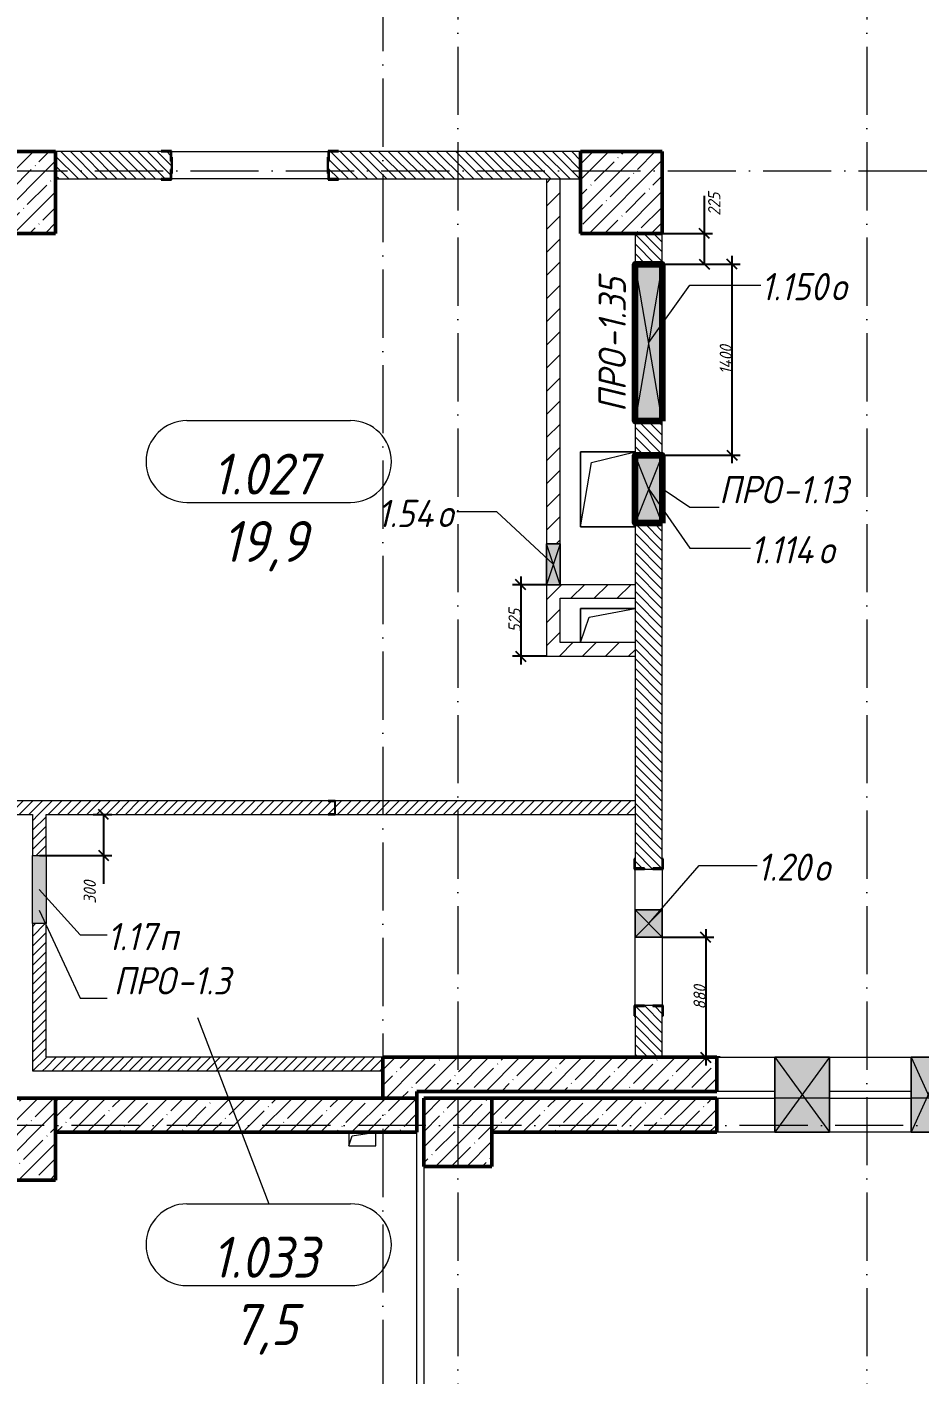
# Model space of a CAD drawing. Header units: millimetres. Extents: x -356862 to 418287, y 0 to 839748.
# Drawn here: x -134175 to -127632, y 524774 to 534651 of the extents above; entities that cross this region are included whole.
import ezdxf

# ---------------------------------------------------------------- set-up
doc = ezdxf.new("R2010")
doc.units = ezdxf.units.MM
doc.linetypes.add('50_200_ШТРИХ_1Т_ш5_п1_п1_', pattern=[700, 500, -100, 0, -100])
for name, color, linetype, lineweight in [('9.7) Заделка 956 шт', 6, 'Continuous', 158), ('A-____-____-DIMS', 7, 'Continuous', 9), ('A-DETL-GENF-OTLN', 7, 'Continuous', 9), ('A-FLOR-____-OTLN', 7, 'Continuous', 9), ('A-GENM-____-IDEN', 7, 'Continuous', 9), ('A-GENM-____-MCUT', 7, 'Continuous', 25), ('A-GENM-____-OTLN', 7, 'Continuous', 9), ('A-GENM-____-OTLN-1', 7, 'Continuous', 25), ('A-GLAZ-____-IDEN', 7, 'Continuous', 9), ('A-GLAZ-____-OTLN', 7, 'Continuous', 9), ('A-WALL-____-MCUT', 7, 'Continuous', 13), ('A-WALL-____-MCUT-2', 7, 'Continuous', 50), ('A-WALL-____-OTLN', 7, 'Continuous', 9), ('A-WALL-____-PATT-1', 7, 'Continuous', 9), ('A-WALL-FNSH-MCUT-1', 7, 'Continuous', 9), ('I-WALL-____-OTLN', 7, 'Continuous', 9), ('S-COLS-____-MCUT', 7, 'Continuous', 50), ('S-COLS-____-OTLN', 7, 'Continuous', 9), ('S-GRID-____-OTLN-1', 7, '50_200_ШТРИХ_1Т_ш5_п1_п1_', 9)]:
    doc.layers.add(name, color=color, linetype=linetype, lineweight=lineweight)
doc.layers.add('A-AREA-IDEN-1', color=7, linetype='Continuous', lineweight=9, true_color=0x000000)
doc.layers.add('A-GLAZ-____-OTLN-1', color=7, linetype='Continuous', lineweight=9, true_color=0xc0c0c0)
doc.styles.add('ISOCPEUR_I', font='isocpeui.ttf', dxfattribs={"width": 0.9, "height": 2.5})
doc.styles.add('ISOCPEUR_I_11', font='isocpeui.ttf', dxfattribs={"width": 0.9, "height": 200})
doc.styles.add('ISOCPEUR_I_7', font='isocpeui.ttf', dxfattribs={"width": 0.9, "height": 90})
doc.dimstyles.new('ISO-1_8_0_9К_СРЕДНИЙ_Кладочные_1', dxfattribs={"dimscale": 304.8, "dimtxt": 89.638306, "dimasz": 0.246063, "dimexe": 0.19685, "dimexo": 0, "dimgap": 0, "dimtad": 1, "dimdec": 3, "dimrnd": 0.001, "dimdsep": 46, "dimtxsty": 'ISOCPEUR_I_7', "dimblk1": 'OBLIQUE', "dimblk2": 'OBLIQUE', "dimsah": 1, "dimcen": 0.09, "dimdle": 0.19685, "dimazin": 0, "dimtfac": 1, "dimtdec": 4, "dimtix": 1, "dimtmove": 0, "dimatfit": 3, "dimfxl": 1, "dimtvp": 1, "dimtolj": 1, "dimtzin": 0, "dimarcsym": 2})
doc.dimstyles.new('ISO-1_8_0_9К_СРЕДНИЙ_Кладочные_2', dxfattribs={"dimscale": 304.8, "dimtxt": 89.638306, "dimasz": 0.246063, "dimexe": 0.19685, "dimexo": 0, "dimgap": 0, "dimtad": 1, "dimdec": 3, "dimrnd": 0.001, "dimdsep": 46, "dimtxsty": 'ISOCPEUR_I_7', "dimblk1": 'OBLIQUE', "dimblk2": 'OBLIQUE', "dimsah": 1, "dimcen": 0.09, "dimdle": 0.19685, "dimazin": 0, "dimtfac": 1, "dimtdec": 4, "dimtix": 1, "dimtmove": 1, "dimatfit": 3, "dimfxl": 1, "dimtvp": 1, "dimtolj": 1, "dimtzin": 0, "dimarcsym": 2})
pattern_1 = [(45, (-176515.067, 459015.94), (-35.35534, 35.35534), [])]
pattern_2 = [(135, (-176515.067, 459015.94), (-35.35534, -35.35534), [])]
pattern_3 = [(45, (-176515.07, 459015.94), (-84.85281, 84.85281), [])]
pattern_4 = [(45, (-176515.07, 459015.94), (-114.04925, 114.04925), []), (45, (-176401.02, 459015.94), (-114.04925, 114.04925), [201.612, -40.322, 3.353, -36.97])]

# ---------------------------------------------------------------- blocks, each defined once
blk = doc.blocks.new('BSC_Колонна _Прямоугольная - 600х600-V90-АР1_План отверстий 1 этажа в осях 1-64_Ю-ЯЯ')
at = {"layer": 'S-COLS-____-OTLN'}
h = blk.add_hatch(dxfattribs=at)
h.set_pattern_fill('FP_100', color=256, style=0, pattern_type=2)
h.set_pattern_definition([(45, (-42250, -74421.04), (-114.04925, 114.04925), []), (45, (-42135.95, -74421.04), (-114.04925, 114.04925), [201.613, -40.323, 3.353, -36.97])])
h.paths.add_polyline_path([(-300, -300), (300, -300), (300, 300), (-300, 300)], flags=0)
at = {"layer": 'S-COLS-____-MCUT'}
for p, q in [((300, 300), (-300, 300)), ((-300, 300), (-300, -300)), ((300, -300), (300, 300)), ((-300, -300), (300, -300))]:
    blk.add_line(p, q, dxfattribs=at)
blk = doc.blocks.new('BSC_Колонна _Прямоугольная - 600х600-V91-АР1_План отверстий 1 этажа в осях 1-64_Ю-ЯЯ')
at = {"layer": 'S-COLS-____-OTLN'}
h = blk.add_hatch(dxfattribs=at)
h.set_pattern_fill('FP_101', color=256, style=0, pattern_type=2)
h.set_pattern_definition([(45, (-46700, -74421.04), (-114.04925, 114.04925), []), (45, (-46585.95, -74421.04), (-114.04925, 114.04925), [201.613, -40.323, 3.353, -36.97])])
h.paths.add_polyline_path([(-300, -300), (300, -300), (300, 300), (-300, 300)], flags=0)
at = {"layer": 'S-COLS-____-MCUT'}
for p, q in [((300, 300), (-300, 300)), ((-300, 300), (-300, -300)), ((300, -300), (300, 300)), ((-300, -300), (300, -300))]:
    blk.add_line(p, q, dxfattribs=at)
blk = doc.blocks.new('BSC_Колонна _Прямоугольная - 600х600-V107-АР1_План отверстий 1 этажа в осях 1-64_Ю-ЯЯ')
at = {"layer": 'S-COLS-____-OTLN'}
h = blk.add_hatch(dxfattribs=at)
h.set_pattern_fill('FP_118', color=256, style=0, pattern_type=2)
h.set_pattern_definition([(45, (-42250, -67481.04), (-114.04925, 114.04925), []), (45, (-42135.95, -67481.04), (-114.04925, 114.04925), [201.613, -40.323, 3.353, -36.97])])
h.paths.add_polyline_path([(-300, -300), (300, -300), (300, 300), (-300, 300)], flags=0)
at = {"layer": 'S-COLS-____-MCUT'}
for p, q in [((300, 300), (-300, 300)), ((-300, 300), (-300, -300)), ((300, -300), (300, 300)), ((-300, -300), (300, -300))]:
    blk.add_line(p, q, dxfattribs=at)
blk = doc.blocks.new('BSC_Колонна _Прямоугольная - 500х500-V172-АР1_План отверстий 1 этажа в осях 1-64_Ю-ЯЯ')
at = {"layer": 'S-COLS-____-OTLN'}
h = blk.add_hatch(dxfattribs=at)
h.set_pattern_fill('FP_186', color=256, style=0, pattern_type=2)
h.set_pattern_definition([(45, (-45500, -67531.04), (-114.04925, 114.04925), []), (45, (-45385.95, -67531.04), (-114.04925, 114.04925), [201.613, -40.323, 3.353, -36.97])])
h.paths.add_polyline_path([(-250, -250), (250, -250), (250, 250), (-250, 250)], flags=0)
at = {"layer": 'S-COLS-____-MCUT'}
for p, q in [((250, 250), (-250, 250)), ((-250, 250), (-250, -250)), ((250, -250), (250, 250)), ((-250, -250), (250, -250))]:
    blk.add_line(p, q, dxfattribs=at)
blk = doc.blocks.new('154_Фахверк_СКБ_Швеллер - Тип_100_4830-28143655-АР1_План отверстий 1 этажа в осях 1-64_Ю-ЯЯ')
at = {"layer": 'A-GENM-____-MCUT'}
for p, q in [((175, 50), (125, 50)), ((125, 50), (125, -50)), ((128, 47), (175, 47)), ((128, -47), (128, 47)), ((175, 47), (175, 50)), ((125, -50), (175, -50)), ((175, -47), (128, -47)), ((175, -50), (175, -47))]:
    blk.add_line(p, q, dxfattribs=at)
blk = doc.blocks.new('154_Стойка_СКБ_Уголок - СМ-2230_200-28216496-АР1_План отверстий 1 этажа в осях 1-64_Ю-ЯЯ')
at = {"layer": 'A-GENM-____-MCUT'}
for p, q in [((125, 156), (125, 81)), ((200, 156), (125, 156)), ((131, 81), (131, 150)), ((131, 150), (200, 150)), ((200, 150), (200, 156)), ((125, 81), (131, 81)), ((131, 19), (125, 19)), ((125, 19), (125, -56)), ((131, -50), (131, 19)), ((125, -56), (200, -56)), ((200, -50), (131, -50)), ((200, -56), (200, -50))]:
    blk.add_line(p, q, dxfattribs=at)
blk = doc.blocks.new('Стойка_Влож_Полоса боковая - Полоса-V173-АР1_План отверстий 1 этажа в осях 1-64_Ю-ЯЯ')
at = {"layer": 'A-GENM-____-OTLN'}
for p, q in [((-5, 60), (0, 60)), ((-5, -60), (-5, 60)), ((0, -60), (-5, -60))]:
    blk.add_line(p, q, dxfattribs=at)
blk = doc.blocks.new('AR_Отверстие Ниша - Лючок-32402075-АР1_План отверстий 1 этажа в осях 1-64_Ю-ЯЯ')
at = {"layer": 'A-GLAZ-____-OTLN'}
blk.add_hatch(color=256, dxfattribs=at).paths.add_polyline_path([(250, 50), (-250, 50), (-250, -50), (250, -50)], flags=0)
for p, q in [((-250, 50), (250, 50)), ((-250, -50), (-250, 50)), ((250, 50), (250, -50)), ((250, -50), (-250, -50))]:
    blk.add_line(p, q, dxfattribs=at)
blk = doc.blocks.new('AR_Отверстие прямоугольное _в плите_ - AR_Отверстие прямоугольное _в плите_-V204-АР1_План отверстий 1 этажа в осях 1-64_Ю-ЯЯ')
at = {"layer": 'A-GENM-____-OTLN'}
for p, q in [((-100, 50), (-100, -50)), ((-100, -50), (-75, 25)), ((-75, 25), (100, 50)), ((100, -50), (100, 50)), ((-100, -50), (100, -50))]:
    blk.add_line(p, q, dxfattribs=at)
blk = doc.blocks.new('AR_Отверстие прямоугольное _в стене__БезПР - AR_Отверстие прямоугольное _в стене__БезПР-30578439-АР1_План отверстий 1 этажа в осях 1-64_Ю-ЯЯ')
at = {"layer": 'A-GLAZ-____-OTLN-1'}
blk.add_hatch(color=256, dxfattribs=at).paths.add_polyline_path([(200, -125), (200, 425), (-200, 425), (-200, -125)], flags=0)
at = {"layer": 'A-DETL-GENF-OTLN'}
for p, q in [((-200, -125), (-200, 425)), ((-200, 425), (200, 425)), ((200, 425), (-200, -125)), ((-200, 425), (200, -125)), ((200, 425), (-200, 425)), ((-200, 425), (-200, -125)), ((200, 425), (200, -125)), ((200, -125), (200, 425)), ((200, -125), (-200, -125)), ((-200, -125), (200, -125))]:
    blk.add_line(p, q, dxfattribs=at)
at = {"layer": 'A-GLAZ-____-OTLN'}
blk.add_line((200, 125), (-200, 125), dxfattribs=at)
blk = doc.blocks.new('AR_Отверстие прямоугольное _в стене__БезПР - AR_Отверстие прямоугольное _в стене__БезПР-30578440-АР1_План отверстий 1 этажа в осях 1-64_Ю-ЯЯ')
at = {"layer": 'A-GLAZ-____-OTLN-1'}
blk.add_hatch(color=256, dxfattribs=at).paths.add_polyline_path([(125, -125), (125, 425), (-125, 425), (-125, -125)], flags=0)
at = {"layer": 'A-DETL-GENF-OTLN'}
for p, q in [((-125, -125), (-125, 425)), ((-125, 425), (125, 425)), ((125, 425), (-125, -125)), ((-125, 425), (125, -125)), ((125, 425), (-125, 425)), ((-125, 425), (-125, -125)), ((125, 425), (125, -125)), ((125, -125), (125, 425)), ((125, -125), (-125, -125)), ((-125, -125), (125, -125))]:
    blk.add_line(p, q, dxfattribs=at)
at = {"layer": 'A-GLAZ-____-OTLN'}
blk.add_line((125, 125), (-125, 125), dxfattribs=at)
blk = doc.blocks.new('AR_Отверстие прямоугольное _в плите_ - AR_Отверстие прямоугольное _в плите_-30602905-АР1_План отверстий 1 этажа в осях 1-64_Ю-ЯЯ')
at = {"layer": 'A-GENM-____-OTLN'}
for p, q in [((200, 275), (-200, 275)), ((-200, 275), (-200, -275)), ((-120, 195), (200, 275)), ((-200, -275), (-120, 195)), ((-200, -275), (200, -275))]:
    blk.add_line(p, q, dxfattribs=at)
blk = doc.blocks.new('AR_Отверстие прямоугольное _в плите_ - AR_Отверстие прямоугольное _в плите_-V247-АР1_План отверстий 1 этажа в осях 1-64_Ю-ЯЯ')
at = {"layer": 'A-GENM-____-OTLN'}
for p, q in [((200, 125), (-200, 125)), ((-200, 125), (-200, -125)), ((-137.5, 62.5), (200, 125)), ((-200, -125), (-137.5, 62.5))]:
    blk.add_line(p, q, dxfattribs=at)
blk = doc.blocks.new('AR_Отверстие прямоугольное _в стене_ - AR_Отверстие прямоугольное _в стене__ОВ-36787536-АР1_План отверстий 1 этажа в осях 1-64_Ю-ЯЯ')
at = {"layer": 'A-GLAZ-____-OTLN'}
blk.add_hatch(color=256, dxfattribs=at).paths.add_polyline_path([(575, -100), (575, 100), (-575, 100), (-575, -100), (-47.7, -100)], flags=0)
at = {"layer": 'A-DETL-GENF-OTLN'}
for p, q in [((-575, -100), (-575, 100)), ((-575, 100), (575, 100)), ((575, 100), (-575, -100)), ((-575, 100), (575, -100)), ((575, 100), (-575, 100)), ((-575, 100), (-575, -100)), ((575, 100), (575, -100)), ((575, -100), (575, 100)), ((575, -100), (-575, -100)), ((-575, -100), (575, -100))]:
    blk.add_line(p, q, dxfattribs=at)
blk = doc.blocks.new('AR_Отверстие прямоугольное _в стене_ - AR_Отверстие прямоугольное _в стене__ОВ-36699002-АР1_План отверстий 1 этажа в осях 1-64_Ю-ЯЯ')
at = {"layer": 'A-GLAZ-____-OTLN'}
blk.add_hatch(color=256, dxfattribs=at).paths.add_polyline_path([(250, -100), (250, 100), (-250, 100), (-250, -100)], flags=0)
at = {"layer": 'A-DETL-GENF-OTLN'}
for p, q in [((-250, -100), (-250, 100)), ((-250, 100), (250, 100)), ((250, 100), (-250, -100)), ((-250, 100), (250, -100)), ((250, 100), (-250, 100)), ((-250, 100), (-250, -100)), ((250, 100), (250, -100)), ((250, -100), (250, 100)), ((250, -100), (-250, -100)), ((-250, -100), (250, -100))]:
    blk.add_line(p, q, dxfattribs=at)
blk = doc.blocks.new('AR_Отверстие прямоугольное _в стене__БезПР - AR_Отверстие прямоугольное _в стене__БезПР-36428615-АР1_План отверстий 1 этажа в осях 1-64_Ю-ЯЯ')
at = {"layer": 'A-GLAZ-____-OTLN'}
blk.add_hatch(color=256, dxfattribs=at).paths.add_polyline_path([(150, 50), (-150, 50), (-150, -50), (150, -50)], flags=0)
at = {"layer": 'A-DETL-GENF-OTLN'}
for p, q in [((-150, -50), (-150, 50)), ((-150, 50), (150, 50)), ((150, 50), (-150, -50)), ((-150, 50), (150, -50)), ((150, 50), (-150, 50)), ((-150, 50), (-150, -50)), ((150, 50), (150, -50)), ((150, -50), (150, 50)), ((150, -50), (-150, -50)), ((-150, -50), (150, -50))]:
    blk.add_line(p, q, dxfattribs=at)
blk = doc.blocks.new('AR_Отверстие прямоугольное _в стене__БезПР - AR_Отверстие прямоугольное _в стене__БезПР-36428014-АР1_План отверстий 1 этажа в осях 1-64_Ю-ЯЯ')
at = {"layer": 'A-GLAZ-____-OTLN'}
blk.add_hatch(color=256, dxfattribs=at).paths.add_polyline_path([(100, 100), (-100, 100), (-100, -100), (100, -100)], flags=0)
at = {"layer": 'A-DETL-GENF-OTLN'}
for p, q in [((-100, -100), (-100, 100)), ((-100, 100), (100, 100)), ((100, 100), (-100, -100)), ((-100, 100), (100, -100)), ((100, 100), (-100, 100)), ((-100, 100), (-100, -100)), ((100, 100), (100, -100)), ((100, -100), (100, 100)), ((100, -100), (-100, -100)), ((-100, -100), (100, -100))]:
    blk.add_line(p, q, dxfattribs=at)
blk = doc.blocks.new('_Oblique')
at = {"color": 0, "linetype": 'ByBlock', "lineweight": -2}
blk.add_line((-0.5, -0.5), (0.5, 0.5), dxfattribs=at)
blk = doc.blocks.new('*D13538')
at = {"layer": 'A-____-____-DIMS', "color": 0, "lineweight": -2, "transparency": 16777216}
for p, q in [((-133690.1, 528877), (-133553.2, 528877)), ((-133613.2, 528877), (-133613.2, 528517)), ((-134083.7, 528577), (-133553.2, 528577)), ((-133613.2, 528577), (-133613.2, 528368.6))]:
    blk.add_line(p, q, dxfattribs=at)
at = {"layer": 'Defpoints', "color": 0, "transparency": 16777216}
for p in [(-133690.1, 528877), (-133613.2, 528877), (-134083.7, 528577)]:
    blk.add_point(p, dxfattribs=at)
at = {"layer": 'A-____-____-DIMS', "color": 0, "lineweight": -2, "transparency": 16777216, "xscale": 75, "yscale": 75, "zscale": 75}
for p, rotation in [((-133613.2, 528877), 90), ((-133613.2, 528577), 270)]:
    blk.add_blockref('_Oblique', p, dxfattribs=dict(at, rotation=rotation))
at = {"layer": 'A-____-____-DIMS', "color": 0, "transparency": 16777216, "insert": (-133759.2, 528223.9), "char_height": 90, "width": 409.578, "attachment_point": 1, "rotation": 90, "line_spacing_factor": 1.149209, "style": 'ISOCPEUR_I_7'}
blk.add_mtext('\\A1;300', dxfattribs=at)
blk = doc.blocks.new('*D13602')
at = {"layer": 'A-____-____-DIMS', "color": 0, "lineweight": -2, "transparency": 16777216}
for p, q in [((-129206.8, 533137), (-129206.8, 533412.4)), ((-129206.8, 532912), (-129206.8, 533197)), ((-129515.1, 533137), (-129146.8, 533137)), ((-129509.1, 532912), (-129146.8, 532912))]:
    blk.add_line(p, q, dxfattribs=at)
at = {"layer": 'Defpoints', "color": 0, "transparency": 16777216}
for p in [(-129515.1, 533137), (-129509.1, 532912), (-129206.8, 532912)]:
    blk.add_point(p, dxfattribs=at)
at = {"layer": 'A-____-____-DIMS', "color": 0, "lineweight": -2, "transparency": 16777216, "xscale": 75, "yscale": 75, "zscale": 75}
for p, rotation in [((-129206.8, 533137), 90), ((-129206.8, 532912), 270)]:
    blk.add_blockref('_Oblique', p, dxfattribs=dict(at, rotation=rotation))
at = {"layer": 'A-____-____-DIMS', "color": 0, "transparency": 16777216, "insert": (-129179.6, 533267.7), "char_height": 90, "width": 409.578, "attachment_point": 1, "rotation": 90, "line_spacing_factor": 1.149209, "style": 'ISOCPEUR_I_7'}
blk.add_mtext('\\A1;225', dxfattribs=at)
blk = doc.blocks.new('*D13603')
at = {"layer": 'A-____-____-DIMS', "color": 0, "lineweight": -2, "transparency": 16777216}
for p, q in [((-129004.4, 532972), (-129004.4, 531452)), ((-129509.1, 532912), (-128944.4, 532912)), ((-129509.1, 531512), (-128944.4, 531512))]:
    blk.add_line(p, q, dxfattribs=at)
at = {"layer": 'Defpoints', "color": 0, "transparency": 16777216}
for p in [(-129509.1, 532912), (-129509.1, 531512), (-129004.4, 531512)]:
    blk.add_point(p, dxfattribs=at)
at = {"layer": 'A-____-____-DIMS', "color": 0, "lineweight": -2, "transparency": 16777216, "xscale": 75, "yscale": 75, "zscale": 75}
for p, rotation in [((-129004.4, 532912), 90), ((-129004.4, 531512), 270)]:
    blk.add_blockref('_Oblique', p, dxfattribs=dict(at, rotation=rotation))
at = {"layer": 'A-____-____-DIMS', "color": 0, "transparency": 16777216, "insert": (-129049.4, 532212), "char_height": 90, "width": 521.281, "attachment_point": 5, "rotation": 90, "style": 'ISOCPEUR_I_7'}
blk.add_mtext('\\A1;1400', dxfattribs=at)
blk = doc.blocks.new('*D13604')
at = {"layer": 'A-____-____-DIMS', "color": 0, "lineweight": -2, "transparency": 16777216}
for p, q in [((-130553.4, 530622), (-130553.4, 529977)), ((-130365.1, 530562), (-130613.4, 530562)), ((-130365.1, 530037), (-130613.4, 530037))]:
    blk.add_line(p, q, dxfattribs=at)
at = {"layer": 'Defpoints', "color": 0, "transparency": 16777216}
for p in [(-130365.1, 530562), (-130553.4, 530037), (-130365.1, 530037)]:
    blk.add_point(p, dxfattribs=at)
at = {"layer": 'A-____-____-DIMS', "color": 0, "lineweight": -2, "transparency": 16777216, "xscale": 75, "yscale": 75, "zscale": 75}
for p, rotation in [((-130553.4, 530562), 90), ((-130553.4, 530037), 270)]:
    blk.add_blockref('_Oblique', p, dxfattribs=dict(at, rotation=rotation))
at = {"layer": 'A-____-____-DIMS', "color": 0, "transparency": 16777216, "insert": (-130598.4, 530299.5), "char_height": 90, "width": 409.578, "attachment_point": 5, "rotation": 90, "style": 'ISOCPEUR_I_7'}
blk.add_mtext('\\A1;525', dxfattribs=at)
blk = doc.blocks.new('*D13605')
at = {"layer": 'A-____-____-DIMS', "color": 0, "lineweight": -2, "transparency": 16777216}
for p, q in [((-129196.5, 528037), (-129196.5, 527037)), ((-129515.1, 527977), (-129136.5, 527977)), ((-129090.5, 527097), (-129256.5, 527097))]:
    blk.add_line(p, q, dxfattribs=at)
at = {"layer": 'Defpoints', "color": 0, "transparency": 16777216}
for p in [(-129515.1, 527977), (-129196.5, 527097), (-129090.5, 527097)]:
    blk.add_point(p, dxfattribs=at)
at = {"layer": 'A-____-____-DIMS', "color": 0, "lineweight": -2, "transparency": 16777216, "xscale": 75, "yscale": 75, "zscale": 75}
for p, rotation in [((-129196.5, 527977), 90), ((-129196.5, 527097), 270)]:
    blk.add_blockref('_Oblique', p, dxfattribs=dict(at, rotation=rotation))
at = {"layer": 'A-____-____-DIMS', "color": 0, "transparency": 16777216, "insert": (-129241.5, 527537), "char_height": 90, "width": 409.578, "attachment_point": 5, "rotation": 90, "style": 'ISOCPEUR_I_7'}
blk.add_mtext('\\A1;880', dxfattribs=at)
blk = doc.blocks.new('AAR_СКБ_Марка_помещения_1_5 ммп - Номер _ Площадь-27962135-АИ_План этажа_Стены_1')
at = {"layer": 'A-AREA-IDEN-1'}
for p, q in [((-2.987, 3), (3.013, 3)), ((-2.987, 0), (3.013, 0))]:
    blk.add_line(p, q, dxfattribs=at)
for centre, start, end in [((-2.987, 1.5), 90, 270), ((3.013, 1.5), 270, 90)]:
    blk.add_arc(centre, 1.5, start, end, dxfattribs=at)

msp = doc.modelspace()

# ---------------------------------------------------------------- hatches: boundary and pattern name
at = {"layer": 'A-WALL-____-PATT-1'}
h = msp.add_hatch(dxfattribs=at)
h.set_pattern_fill('FP_6', color=256, style=0, pattern_type=2)
h.set_pattern_definition(pattern_2)
h.paths.add_polyline_path([(-131890.0675, 533536.983), (-130115.0675, 533536.983), (-130115.0675, 533736.983), (-131959.0675, 533736.3343), (-131959.0675, 533667.983), (-131965.0675, 533667.983), (-131965.0675, 533605.983), (-131959.0675, 533605.983), (-131959.0675, 533536.983)], flags=0)
h.paths.add_polyline_path([(-133190.0675, 533536.983), (-133121.0675, 533536.983), (-133121.0675, 533605.983), (-133115.0675, 533605.983), (-133115.0675, 533667.983), (-133121.0675, 533667.983), (-133121.0675, 533736.983), (-133965.0675, 533736.983), (-133965.0675, 533536.983)], flags=0)
h = msp.add_hatch(dxfattribs=at)
h.set_pattern_fill('FP_4', color=256, style=0, pattern_type=2)
h.set_pattern_definition(pattern_3)
h.paths.add_polyline_path([(-130365.0675, 530036.983), (-130265.0675, 530036.983), (-130265.0675, 530561.983), (-130365.0675, 530561.983)], flags=0)
h.paths.add_polyline_path([(-130275.1515, 530861.983), (-130265.0675, 530861.983), (-130265.0675, 533536.983), (-130365.0675, 533536.983), (-130365.0675, 530861.983)], flags=0)
h = msp.add_hatch(dxfattribs=at)
h.set_pattern_fill('FP_6', color=256, style=0, pattern_type=2)
h.set_pattern_definition(pattern_2)
h.paths.add_polyline_path([(-129515.0675, 527096.983), (-129515.0675, 527470.983), (-129584.0675, 527470.983), (-129584.0675, 527476.983), (-129646.0675, 527476.983), (-129646.0675, 527470.983), (-129715.0675, 527470.983), (-129715.0675, 527096.983), (-129584.0675, 527096.983)], flags=0)
h.paths.add_polyline_path([(-129584.0675, 528476.983), (-129584.0675, 528482.983), (-129515.0675, 528482.983), (-129515.0675, 531011.983), (-129715.0675, 531011.983), (-129715.0675, 528482.983), (-129646.0675, 528482.983), (-129646.0675, 528476.983)], flags=0)
h.paths.add_polyline_path([(-129593.1925, 531511.983), (-129515.0675, 531511.983), (-129515.0675, 531761.983), (-129715.0675, 531761.983), (-129715.0675, 531511.983)], flags=0)
h.paths.add_polyline_path([(-129715.0675, 532911.983), (-129515.0675, 532911.983), (-129515.0675, 533136.983), (-129715.0675, 533136.983)], flags=0)
h = msp.add_hatch(dxfattribs=at)
h.set_pattern_fill('FP_4', color=256, style=0, pattern_type=2)
h.set_pattern_definition(pattern_3)
h.paths.add_polyline_path([(-129715.0675, 530461.983), (-129715.0675, 530561.983), (-130265.0675, 530561.983), (-130265.0675, 530461.983)], flags=0)
h = msp.add_hatch(dxfattribs=at)
h.set_pattern_fill('FP_4', color=256, style=0, pattern_type=2)
h.set_pattern_definition(pattern_3)
h.paths.add_polyline_path([(-129715.0675, 530036.983), (-129715.0675, 530136.983), (-130265.0675, 530136.983), (-130265.0675, 530036.983)], flags=0)
h = msp.add_hatch(dxfattribs=at)
h.set_pattern_fill('FP_5', color=256, style=0, pattern_type=2)
h.set_pattern_definition(pattern_1)
h.paths.add_polyline_path([(-129715.0675, 528876.983), (-129715.0675, 528976.983), (-131915.0675, 528976.983), (-131915.0675, 528876.983), (-130575.4589, 528876.983)], flags=0)
h.paths.add_polyline_path([(-132342.9595, 528876.983), (-131965.0675, 528876.983), (-131965.0675, 528879.983), (-131918.0675, 528879.983), (-131918.0675, 528973.983), (-131965.0675, 528973.983), (-131965.0675, 528976.983), (-134465.0675, 528976.983), (-134465.0675, 528876.983), (-134035.0675, 528876.983)], flags=0)
h = msp.add_hatch(dxfattribs=at)
h.set_pattern_fill('FP_5', color=256, style=0, pattern_type=2)
h.set_pattern_definition(pattern_1)
h.paths.add_polyline_path([(-134135.0675, 526996.983), (-134035.0675, 526996.983), (-134035.0675, 528076.983), (-134135.0675, 528076.983)], flags=0)
h.paths.add_polyline_path([(-134035.0675, 528576.983), (-134035.0675, 528876.983), (-134135.0675, 528876.983), (-134135.0675, 528576.983), (-134110.4602, 528576.983)], flags=0)
h = msp.add_hatch(dxfattribs=at)
h.set_pattern_fill('FP_5', color=256, style=0, pattern_type=2)
h.set_pattern_definition(pattern_1)
h.paths.add_polyline_path([(-131565.0675, 526996.983), (-131565.0675, 527096.983), (-134035.0675, 527096.983), (-134035.0675, 526996.983), (-132342.9595, 526996.983)], flags=0)
h = msp.add_hatch(dxfattribs=at)
h.set_pattern_fill('FP_13', color=256, style=0, pattern_type=2)
h.set_pattern_definition(pattern_4)
h.paths.add_polyline_path([(-131315.0675, 526796.983), (-131315.0675, 527096.983), (-131565.0675, 527096.983), (-131565.0675, 526796.983)], flags=0)
h = msp.add_hatch(dxfattribs=at)
h.set_pattern_fill('FP_13', color=256, style=0, pattern_type=2)
h.set_pattern_definition(pattern_4)
h.paths.add_polyline_path([(-126615.0675, 526846.983), (-126615.0675, 527096.983), (-127015.0675, 527096.983), (-127015.0675, 526846.983)], flags=0)
h.paths.add_polyline_path([(-129115.0675, 526846.983), (-129115.0675, 527096.983), (-131315.0675, 527096.983), (-131315.0675, 526846.983), (-130575.4589, 526846.983)], flags=0)
h = msp.add_hatch(dxfattribs=at)
h.set_pattern_fill('FP_13', color=256, style=0, pattern_type=2)
h.set_pattern_definition(pattern_4)
h.paths.add_polyline_path([(-131315.0675, 526546.983), (-131315.0675, 526796.983), (-133965.0675, 526796.983), (-133965.0675, 526546.983), (-132342.9595, 526546.983)], flags=0)
h = msp.add_hatch(dxfattribs=at)
h.set_pattern_fill('FP_13', color=256, style=0, pattern_type=2)
h.set_pattern_definition(pattern_4)
h.paths.add_polyline_path([(-126315.0675, 526546.983), (-126315.0675, 526796.983), (-127015.0675, 526796.983), (-127015.0675, 526546.983)], flags=0)
h.paths.add_polyline_path([(-129115.0675, 526546.983), (-129115.0675, 526796.983), (-130765.0675, 526796.983), (-130765.0675, 526546.983), (-130575.4589, 526546.983)], flags=0)

# ---------------------------------------------------------------- linework, layer by layer
at = {"layer": '9.7) Заделка 956 шт'}
for points in [[(-129515.0675, 531761.983), (-129715.0675, 531761.983), (-129715.0675, 532911.983), (-129515.0675, 532911.983)], [(-129515.0675, 531011.983), (-129715.0675, 531011.983), (-129715.0675, 531511.983), (-129515.0675, 531511.983)]]:
    msp.add_lwpolyline(points, close=True, dxfattribs=at)
at = {"layer": 'A-AREA-IDEN-1'}
msp.add_line((-132923.7046, 527387.7453), (-132401.5059, 526023.093), dxfattribs=at)
at = {"layer": 'A-FLOR-____-OTLN'}
for p, q in [((-130115.0675, 531536.983), (-129715.0675, 531536.983)), ((-130115.0675, 530986.983), (-130115.0675, 531536.983)), ((-129715.0675, 530986.983), (-130115.0675, 530986.983)), ((-130115.0675, 530386.983), (-129715.0675, 530386.983)), ((-130115.0675, 530136.983), (-130115.0675, 530386.983)), ((-131315.0675, 522196.983), (-131315.0675, 526546.983)), ((-131265.0675, 526296.983), (-131265.0675, 522196.983))]:
    msp.add_line(p, q, dxfattribs=at)
at = {"layer": 'A-GENM-____-IDEN'}
for p, q in [((-129509.0675, 531261.983), (-129312.8426, 531131.4936)), ((-129312.8426, 531131.4936), (-129099.0678, 531131.4936)), ((-134085.0675, 528175.0688), (-133784.3544, 527530.3384)), ((-133784.3544, 527530.3384), (-133586.1215, 527530.3384))]:
    msp.add_line(p, q, dxfattribs=at)
at = {"layer": 'A-GLAZ-____-IDEN'}
for p, q in [((-129615.0675, 532336.983), (-129312.8426, 532759.2483)), ((-129312.8426, 532759.2483), (-128791.7876, 532759.2483)), ((-129615.0675, 531261.983), (-129312.8426, 530829.9936)), ((-130728.9005, 531096.5524), (-131022.2886, 531096.5524)), ((-130315.0675, 530711.983), (-130728.9005, 531096.5524)), ((-129312.8426, 530829.9936), (-128869.3724, 530829.9936)), ((-129615.0675, 528076.983), (-129243.8185, 528503.1903)), ((-129243.8185, 528503.1903), (-128818.6043, 528503.1903)), ((-134085.0675, 528326.983), (-133784.3544, 527993.9963)), ((-133784.3544, 527993.9963), (-133586.1215, 527993.9963))]:
    msp.add_line(p, q, dxfattribs=at)
at = {"layer": 'A-WALL-____-MCUT'}
for p, q in [((-133190.0675, 533736.983), (-133965.0675, 533736.983)), ((-133115.0675, 533605.983), (-133115.0675, 533667.983)), ((-131965.0675, 533667.983), (-131965.0675, 533605.983)), ((-130115.0675, 533736.983), (-131890.0675, 533736.983)), ((-133965.0675, 533536.983), (-133190.0675, 533536.983)), ((-131890.0675, 533536.983), (-130115.0675, 533536.983)), ((-129715.0675, 533136.983), (-129715.0675, 532911.983)), ((-129515.0675, 532911.983), (-129515.0675, 533136.983)), ((-129715.0675, 531761.983), (-129715.0675, 531511.983)), ((-129515.0675, 531511.983), (-129515.0675, 531761.983)), ((-129715.0675, 531011.983), (-129715.0675, 528551.983)), ((-129515.0675, 528551.983), (-129515.0675, 531011.983)), ((-129646.0675, 528476.983), (-129584.0675, 528476.983)), ((-129584.0675, 527476.983), (-129646.0675, 527476.983)), ((-129715.0675, 527401.983), (-129715.0675, 527096.983)), ((-129515.0675, 527096.983), (-129515.0675, 527401.983))]:
    msp.add_line(p, q, dxfattribs=at)
at = {"layer": 'A-WALL-____-MCUT-2'}
for p, q in [((-129115.0675, 527096.983), (-131565.0675, 527096.983)), ((-131565.0675, 527096.983), (-131565.0675, 526796.983)), ((-129115.0675, 526846.983), (-129115.0675, 527096.983)), ((-131315.0675, 526546.983), (-131315.0675, 526846.983)), ((-131315.0675, 526846.983), (-129115.0675, 526846.983)), ((-133965.0675, 526796.983), (-131315.0675, 526796.983)), ((-129115.0675, 526796.983), (-130765.0675, 526796.983)), ((-129115.0675, 526546.983), (-129115.0675, 526796.983)), ((-133965.0675, 526546.983), (-131315.0675, 526546.983)), ((-130765.0675, 526546.983), (-129115.0675, 526546.983))]:
    msp.add_line(p, q, dxfattribs=at)
at = {"layer": 'A-WALL-____-OTLN'}
for p, q in [((-129115.0675, 527096.983), (-128690.0675, 527096.983)), ((-128290.0675, 527096.983), (-127690.4582, 527096.983)), ((-128690.0675, 526846.983), (-129115.0675, 526846.983)), ((-127690.4582, 526846.983), (-128290.0675, 526846.983)), ((-129115.0675, 526796.983), (-128690.0675, 526796.983)), ((-128290.0675, 526796.983), (-127690.4582, 526796.983)), ((-128690.0675, 526546.983), (-129115.0675, 526546.983)), ((-127690.4582, 526546.983), (-128290.0675, 526546.983))]:
    msp.add_line(p, q, dxfattribs=at)
at = {"layer": 'A-WALL-FNSH-MCUT-1'}
for p, q in [((-130365.0675, 533536.983), (-130365.0675, 530861.983)), ((-130265.0675, 530861.983), (-130265.0675, 533536.983)), ((-130365.0675, 530561.983), (-130365.0675, 530036.983)), ((-129715.0675, 530561.983), (-130265.0675, 530561.983)), ((-130265.0675, 530136.983), (-130265.0675, 530461.983)), ((-130265.0675, 530461.983), (-129715.0675, 530461.983)), ((-129715.0675, 530136.983), (-130265.0675, 530136.983)), ((-130365.0675, 530036.983), (-129715.0675, 530036.983)), ((-131965.0675, 528976.983), (-134465.0675, 528976.983)), ((-129715.0675, 528976.983), (-131915.0675, 528976.983)), ((-134465.0675, 528876.983), (-134135.0675, 528876.983)), ((-134135.0675, 528876.983), (-134135.0675, 528576.983)), ((-134035.0675, 528876.983), (-131965.0675, 528876.983)), ((-134035.0675, 528576.983), (-134035.0675, 528876.983)), ((-131915.0675, 528876.983), (-129715.0675, 528876.983)), ((-134135.0675, 528076.983), (-134135.0675, 526996.983)), ((-134035.0675, 527096.983), (-134035.0675, 528076.983)), ((-131565.0675, 527096.983), (-134035.0675, 527096.983)), ((-134135.0675, 526996.983), (-131565.0675, 526996.983))]:
    msp.add_line(p, q, dxfattribs=at)
at = {"layer": 'I-WALL-____-OTLN'}
for p, q in [((-133115.0675, 533736.983), (-131965.0675, 533736.983)), ((-131965.0675, 533536.983), (-133115.0675, 533536.983)), ((-129715.0675, 528176.983), (-129715.0675, 528476.983)), ((-129515.0675, 528476.983), (-129515.0675, 528176.983)), ((-129715.0675, 527476.983), (-129715.0675, 527976.983)), ((-129515.0675, 527976.983), (-129515.0675, 527476.983))]:
    msp.add_line(p, q, dxfattribs=at)
at = {"layer": 'S-GRID-____-OTLN-1'}
for p, q in [((-131015.0675, 549908.7924), (-131015.0675, 511907.5288)), ((-128015.0675, 549908.7924), (-128015.0675, 511907.5288)), ((-131565.0675, 549675.0369), (-131565.0675, 512061.8002)), ((-142077.6215, 533596.983), (-72440.6609, 533596.983)), ((-72440.6609, 526596.983), (-181183.8377, 526596.983))]:
    msp.add_line(p, q, dxfattribs=at)

# ---------------------------------------------------------------- block references
at = {"layer": 'A-AREA-IDEN-1', "xscale": 199.9999999999999, "yscale": 199.9999999999999, "zscale": 199.9999999999999}
for p in [(-132404.0883, 531164.6612), (-132404.0883, 525422.5903)]:
    msp.add_blockref('AAR_СКБ_Марка_помещения_1_5 ммп - Номер _ Площадь-27962135-АИ_План этажа_Стены_1', p, dxfattribs=at)
at = {"layer": 'A-GENM-____-OTLN', "rotation": 180}
msp.add_blockref('Стойка_Влож_Полоса боковая - Полоса-V173-АР1_План отверстий 1 этажа в осях 1-64_Ю-ЯЯ', (-133115.0675, 533636.983), dxfattribs=at)
at = {"layer": 'A-GENM-____-OTLN'}
for name, p in [('Стойка_Влож_Полоса боковая - Полоса-V173-АР1_План отверстий 1 этажа в осях 1-64_Ю-ЯЯ', (-131965.0675, 533636.983)), ('AR_Отверстие прямоугольное _в плите_ - AR_Отверстие прямоугольное _в плите_-30602905-АР1_План отверстий 1 этажа в осях 1-64_Ю-ЯЯ', (-129915.0675, 531261.983)), ('AR_Отверстие прямоугольное _в плите_ - AR_Отверстие прямоугольное _в плите_-V247-АР1_План отверстий 1 этажа в осях 1-64_Ю-ЯЯ', (-129915.0675, 530261.983)), ('AR_Отверстие прямоугольное _в плите_ - AR_Отверстие прямоугольное _в плите_-V204-АР1_План отверстий 1 этажа в осях 1-64_Ю-ЯЯ', (-131715.0675, 526496.983))]:
    msp.add_blockref(name, p, dxfattribs=at)
at = {"layer": 'A-GENM-____-OTLN-1'}
for name, p, rotation in [('154_Стойка_СКБ_Уголок - СМ-2230_200-28216496-АР1_План отверстий 1 этажа в осях 1-64_Ю-ЯЯ', (-132990.0675, 533686.983), 180), ('154_Фахверк_СКБ_Швеллер - Тип_100_4830-28143655-АР1_План отверстий 1 этажа в осях 1-64_Ю-ЯЯ', (-131790.0675, 528926.983), 180), ('154_Стойка_СКБ_Уголок - СМ-2230_200-28216496-АР1_План отверстий 1 этажа в осях 1-64_Ю-ЯЯ', (-129565.0675, 528351.983), 89.99999999999993), ('154_Стойка_СКБ_Уголок - СМ-2230_200-28216496-АР1_План отверстий 1 этажа в осях 1-64_Ю-ЯЯ', (-129665.0675, 527601.983), 269.9999999999999)]:
    msp.add_blockref(name, p, dxfattribs=dict(at, rotation=rotation))
msp.add_blockref('154_Стойка_СКБ_Уголок - СМ-2230_200-28216496-АР1_План отверстий 1 этажа в осях 1-64_Ю-ЯЯ', (-132090.0675, 533586.983), dxfattribs=at)
at = {"layer": 'A-GLAZ-____-OTLN'}
for name, p, rotation in [('AR_Отверстие прямоугольное _в стене_ - AR_Отверстие прямоугольное _в стене__ОВ-36787536-АР1_План отверстий 1 этажа в осях 1-64_Ю-ЯЯ', (-129615.0675, 532336.983), 269.9999999999999), ('AR_Отверстие прямоугольное _в стене_ - AR_Отверстие прямоугольное _в стене__ОВ-36699002-АР1_План отверстий 1 этажа в осях 1-64_Ю-ЯЯ', (-129615.0675, 531261.983), 269.9999999999999), ('AR_Отверстие прямоугольное _в стене__БезПР - AR_Отверстие прямоугольное _в стене__БезПР-36428615-АР1_План отверстий 1 этажа в осях 1-64_Ю-ЯЯ', (-130315.0675, 530711.983), 270), ('AR_Отверстие Ниша - Лючок-32402075-АР1_План отверстий 1 этажа в осях 1-64_Ю-ЯЯ', (-134085.0675, 528326.983), 270), ('AR_Отверстие прямоугольное _в стене__БезПР - AR_Отверстие прямоугольное _в стене__БезПР-36428014-АР1_План отверстий 1 этажа в осях 1-64_Ю-ЯЯ', (-129615.0675, 528076.983), 269.9999999999999)]:
    msp.add_blockref(name, p, dxfattribs=dict(at, rotation=rotation))
for name, p in [('AR_Отверстие прямоугольное _в стене__БезПР - AR_Отверстие прямоугольное _в стене__БезПР-30578439-АР1_План отверстий 1 этажа в осях 1-64_Ю-ЯЯ', (-128490.0675, 526671.983)), ('AR_Отверстие прямоугольное _в стене__БезПР - AR_Отверстие прямоугольное _в стене__БезПР-30578440-АР1_План отверстий 1 этажа в осях 1-64_Ю-ЯЯ', (-127565.4582, 526671.983))]:
    msp.add_blockref(name, p, dxfattribs=at)
at = {"layer": 'S-COLS-____-OTLN'}
for name, p in [('BSC_Колонна _Прямоугольная - 600х600-V90-АР1_План отверстий 1 этажа в осях 1-64_Ю-ЯЯ', (-134265.0675, 533436.983)), ('BSC_Колонна _Прямоугольная - 600х600-V91-АР1_План отверстий 1 этажа в осях 1-64_Ю-ЯЯ', (-129815.0675, 533436.983)), ('BSC_Колонна _Прямоугольная - 600х600-V107-АР1_План отверстий 1 этажа в осях 1-64_Ю-ЯЯ', (-134265.0675, 526496.983)), ('BSC_Колонна _Прямоугольная - 500х500-V172-АР1_План отверстий 1 этажа в осях 1-64_Ю-ЯЯ', (-131015.0675, 526546.983))]:
    msp.add_blockref(name, p, dxfattribs=at)

# ---------------------------------------------------------------- texts
at = {"layer": 'A-AREA-IDEN-1', "char_height": 300, "attachment_point": 8, "line_spacing_factor": 1.139951, "style": 'ISOCPEUR_I'}
for s, insert, width in [('\\pxqc,t8.46667,16.93333,25.4,33.86667,42.33333,50.8,59.26667,67.73333,76.2,84.66667,93.13333,101.6,110.06667,118.53333,127,135.46667,143.93333,152.4,160.86667,169.33333,177.8,186.26667,194.73333,203.2,211.66667,220.13333,228.6,237.06667,245.53333,254,262.46667,270.93333;{1.027}', (-132429.5174, 531222.991), 900), ('\\pxqc,t8.46667,16.93333,25.4,33.86667,42.33333,50.8,59.26667,67.73333,76.2,84.66667,93.13333,101.6,110.06667,118.53333,127,135.46667,143.93333,152.4,160.86667,169.33333,177.8,186.26667,194.73333,203.2,211.66667,220.13333,228.6,237.06667,245.53333,254,262.46667,270.93333;{19,9}', (-132429.5174, 530659.0431), 702), ('\\pxqc,t8.46667,16.93333,25.4,33.86667,42.33333,50.8,59.26667,67.73333,76.2,84.66667,93.13333,101.6,110.06667,118.53333,127,135.46667,143.93333,152.4,160.86667,169.33333,177.8,186.26667,194.73333,203.2,211.66667,220.13333,228.6,237.06667,245.53333,254,262.46667,270.93333;{1.033}', (-132429.5174, 525480.9201), 900), ('\\pxqc,t8.46667,16.93333,25.4,33.86667,42.33333,50.8,59.26667,67.73333,76.2,84.66667,93.13333,101.6,110.06667,118.53333,127,135.46667,143.93333,152.4,160.86667,169.33333,177.8,186.26667,194.73333,203.2,211.66667,220.13333,228.6,237.06667,245.53333,254,262.46667,270.93333;{7,5}', (-132428.5174, 524916.9722), 542)]:
    msp.add_mtext(s, dxfattribs=dict(at, insert=insert, width=width))
at = {"layer": 'A-GENM-____-IDEN', "char_height": 200, "attachment_point": 1, "rotation": 90, "style": 'ISOCPEUR_I_11'}
for s, insert, width in [('-1.35', (-129982.1836, 532292.1325), 663.79725), ('ПРО', (-129982.1836, 531827.7887), 562.784625)]:
    msp.add_mtext(s, dxfattribs=dict(at, insert=insert, width=width))
at = {"layer": 'A-GENM-____-IDEN', "char_height": 200, "attachment_point": 1, "style": 'ISOCPEUR_I_11'}
for s, insert, width in [('ПРО', (-129099.0678, 531358.6098), 562.784625), ('-1.13', (-128634.7241, 531358.6098), 620.506125), ('ПРО', (-133538.9782, 527757.4545), 562.784625), ('-1.3', (-133074.6344, 527757.4545), 505.063125)]:
    msp.add_mtext(s, dxfattribs=dict(at, insert=insert, width=width))
at = {"layer": 'A-GLAZ-____-IDEN', "char_height": 200, "attachment_point": 1, "style": 'ISOCPEUR_I_11'}
for s, insert, width in [('1.150', (-128791.7876, 532846.8629), 620.506125), ('\\fISOCPEUR|b0|i1|c204|p34|;\\W.9;о', (-128279.8189, 532846.8629), 158.734125), ('1.54', (-131606.0453, 531184.167), 533.923875), ('\\fISOCPEUR|b0|i1|c204|p34|;\\W.9;о', (-131165.5141, 531184.167), 158.734125), ('1.114', (-128869.3724, 530917.6082), 606.07575), ('\\fISOCPEUR|b0|i1|c204|p34|;\\W.9;о', (-128369.3099, 530917.6082), 158.734125), ('1.20', (-128818.6043, 528590.8049), 505.063125), ('\\fISOCPEUR|b0|i1|c204|p34|;\\W.9;о', (-128401.8855, 528590.8049), 158.734125), ('1.17', (-133586.1215, 528081.6109), 461.772), ('\\fISOCPEUR|b0|i1|c204|p34|;\\W.9;п', (-133205.1215, 528081.6109), 158.734125)]:
    msp.add_mtext(s, dxfattribs=dict(at, insert=insert, width=width))

# ---------------------------------------------------------------- dimensions: what is measured, and where the dimension line sits
at = {"layer": 'A-____-____-DIMS'}
for base, p1, p2, override, picture, middle in [((-129206.7792, 532911.983), (-129515.0675, 533136.983), (-129509.0675, 532911.983), {"dimpost": '<>', "dimfxl": 225.079986}, '*D13602', (-129119.5815, 533412.4394)), ((-133613.2103, 528876.983), (-134083.7174, 528576.983), (-133690.1461, 528876.983), {"dimpost": '<>', "dimfxl": 494.87211}, '*D13538', (-133699.2421, 528368.645))]:
    dim = msp.add_linear_dim(base=base, p1=p1, p2=p2, angle=90, dimstyle='ISO-1_8_0_9К_СРЕДНИЙ_Кладочные_1', override=override, dxfattribs=at)
    dim.commit()
    dim.dimension.update_dxf_attribs({"geometry": picture, "text_midpoint": middle, "dimtype": 160, "text_rotation": 90})
for base, p1, p2, override, picture, middle in [((-129004.4195, 531511.983), (-129509.0675, 532911.983), (-129509.0675, 531511.983), {"dimpost": '<>', "dimfxl": 1400}, '*D13603', (-129049.4195, 532211.983)), ((-130553.438, 530036.983), (-130365.0675, 530561.983), (-130365.0675, 530036.983), {"dimpost": '<>', "dimfxl": 525}, '*D13604', (-130598.438, 530299.483)), ((-129196.522, 527096.983), (-129515.0675, 527976.983), (-129090.4559, 527096.983), {"dimpost": '<>', "dimfxl": 977.084925}, '*D13605', (-129241.522, 527536.983))]:
    dim = msp.add_linear_dim(base=base, p1=p1, p2=p2, angle=90, dimstyle='ISO-1_8_0_9К_СРЕДНИЙ_Кладочные_2', override=override, dxfattribs=at)
    dim.commit()
    dim.dimension.update_dxf_attribs({"geometry": picture, "text_midpoint": middle})

doc.saveas('drawing.dxf')
